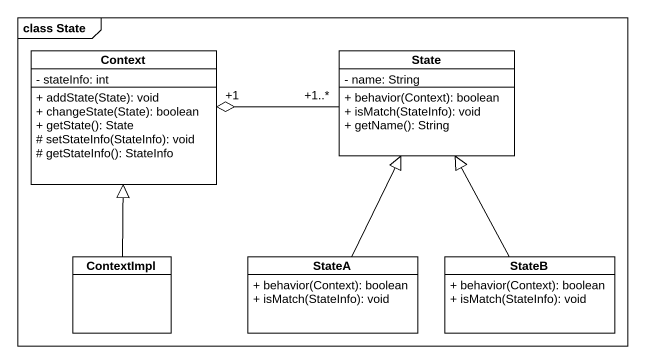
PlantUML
@startuml
mainframe class State
hide circle
hide empty members
skinparam classAttributeIconSize 0
class Context {
  - stateInfo: int
  + addState(State): void
  + changeState(State): boolean
  + getState(): State
  # setStateInfo(StateInfo): void
  # getStateInfo(): StateInfo
}
class "State" as State_ {
  - name: String
  + behavior(Context): boolean
  + isMatch(StateInfo): void
  + getName(): String
}
class ContextImpl
class StateA {
  + behavior(Context): boolean
  + isMatch(StateInfo): void
}
class StateB {
  + behavior(Context): boolean
  + isMatch(StateInfo): void
}
State_ "+1..*" -left-o "+1" Context
ContextImpl -up-|> Context
StateA -up-|> State_
StateB -up-|> State_
@enduml
